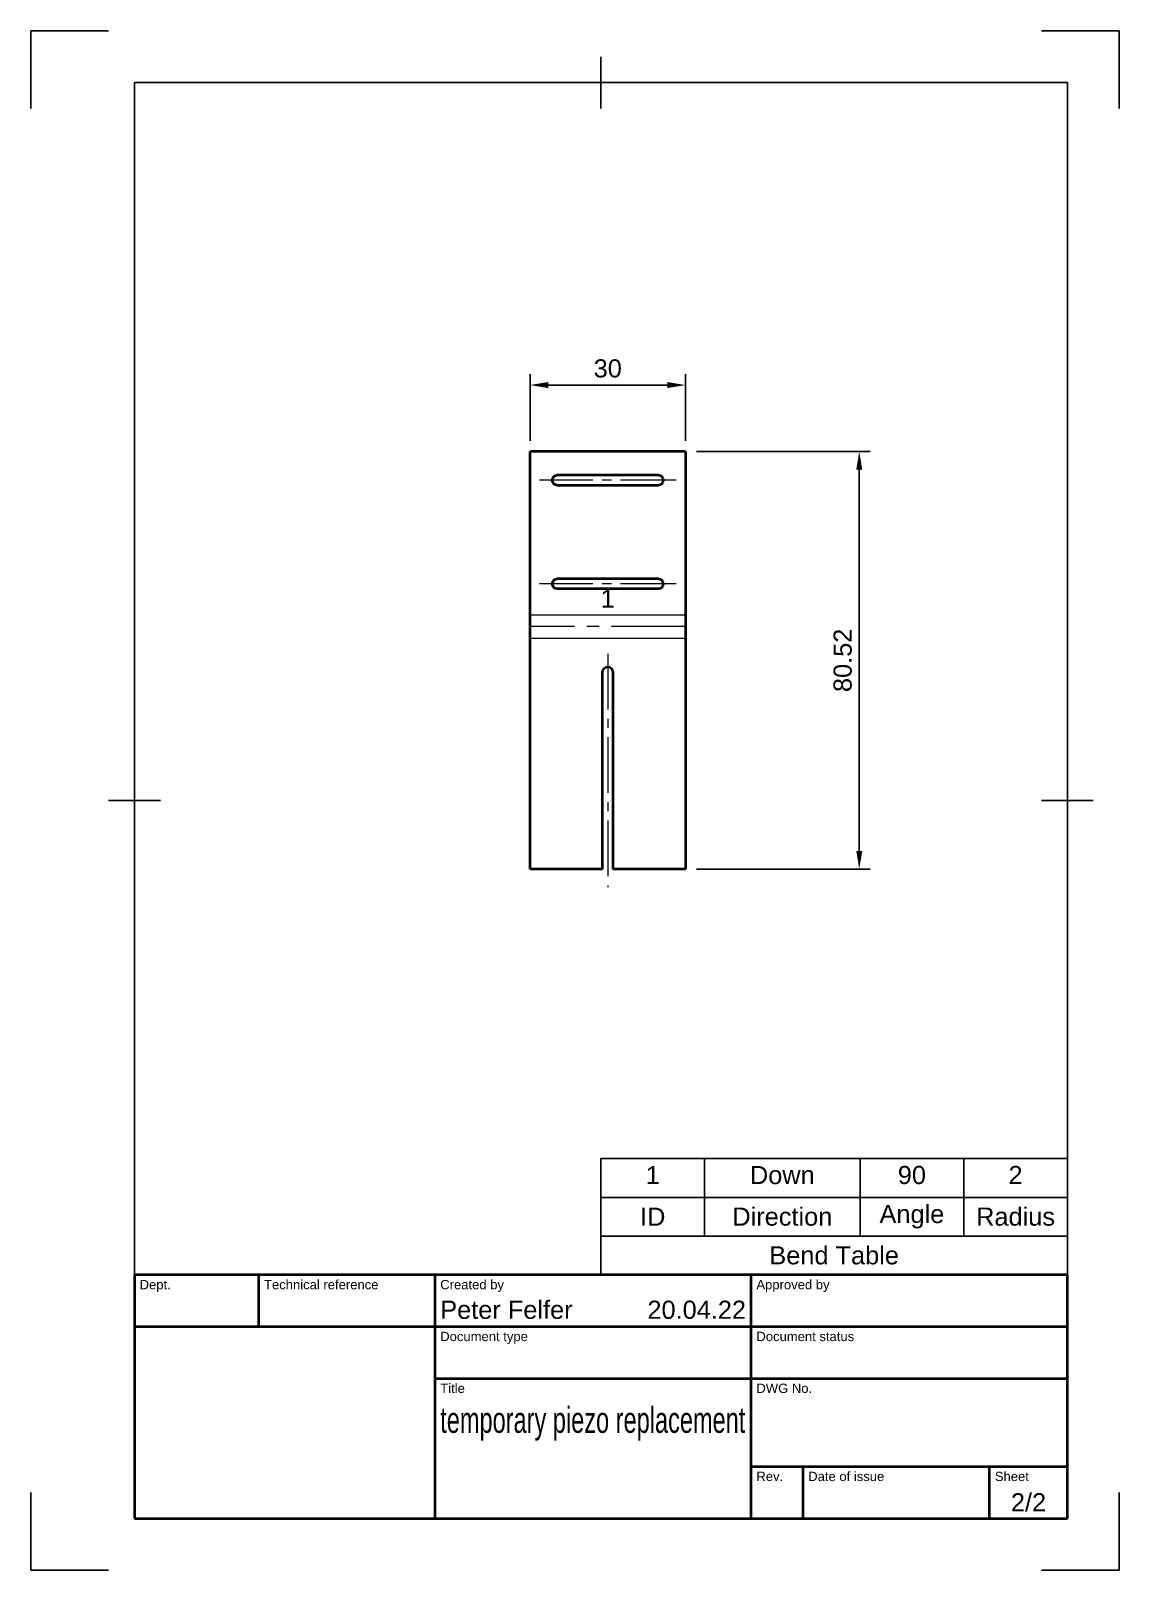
# Model space of a CAD drawing. Header units: millimetres. Extents: x 0 to 210, y 0 to 297.
import ezdxf
from ezdxf import colors
from ezdxf.entities.mleader import LeaderData, LeaderLine
from ezdxf.enums import TextEntityAlignment as Align
from ezdxf.math import Vec2, Vec3

# ---------------------------------------------------------------- set-up
doc = ezdxf.new("R2010")
doc.units = ezdxf.units.MM
doc.header["$LTSCALE"] = 0.75
doc.linetypes.add('CENTER2', pattern=[28.575, 19.05, -3.175, 3.175, -3.175])
for name, color, linetype, lineweight in [('Bend Center', 7, 'CENTER2', 18), ('Bend Tables', 7, 'Continuous', 18), ('BendIds', 7, 'Continuous', 18), ('Border', 7, 'Continuous', 25), ('FD_Dimensions', 7, 'Continuous', 18), ('Smart Centers', 7, 'CENTER2', 18), ('TitleBlock', 7, 'Continuous', 35), ('Visible', 7, 'Continuous', 35), ('Visible Narrow', 7, 'Continuous', 18)]:
    doc.layers.add(name, color=color, linetype=linetype, lineweight=lineweight)
doc.styles.add('FusionTitle', font='arial.ttf')
doc.styles.get("Standard").update_dxf_attribs({"font": 'arial.ttf'})
doc.dimstyles.new('Dim-ISO-25', dxfattribs={"dimtxt": 3.5, "dimasz": 3.5, "dimexe": 2.1, "dimexo": 2.1, "dimgap": 1.4, "dimtad": 1, "dimzin": 12, "dimdsep": 46, "dimtxsty": 'Standard', "dimcen": 0, "dimazin": 3, "dimtp": 0.1, "dimtm": 0.1, "dimtfac": 0.714286, "dimtmove": 0, "dimatfit": 3, "dimfxl": 1, "dimtzin": 12, "dimarcsym": 0})

# ---------------------------------------------------------------- blocks, each defined once
blk = doc.blocks.new('ISO_A4(P)_SHEET')
at = {"layer": 'Border'}
for p, q in [((110, 292), (110, 282)), ((200, 287), (20, 287)), ((20, 287), (20, 10)), ((200, 287), (200, 10)), ((15, 148.5), (25, 148.5)), ((205, 148.5), (195, 148.5)), ((20, 10), (200, 10))]:
    blk.add_line(p, q, dxfattribs=at)
at = {"layer": 'Defpoints'}
for p, q in [((15, 297), (0, 297)), ((0, 297), (0, 282)), ((210, 297), (195, 297)), ((210, 282), (210, 297)), ((0, 15), (0, 0)), ((210, 0), (210, 15)), ((0, 0), (15, 0)), ((195, 0), (210, 0))]:
    blk.add_line(p, q, dxfattribs=at)
blk = doc.blocks.new('ISO_TITLEBLOCK')
at = {"layer": 'TitleBlock'}
for p, q in [((0, 47), (-180, 47)), ((-180, 47), (-180, 0)), ((-156, 37), (-156, 47)), ((-122, 0), (-122, 47)), ((-61, 0), (-61, 47)), ((0, 0), (0, 47)), ((-180, 37), (0, 37)), ((-122, 27), (0, 27)), ((-61, 10), (0, 10)), ((-51, 0), (-51, 10)), ((-15, 0), (-15, 10)), ((-180, 0), (0, 0))]:
    blk.add_line(p, q, dxfattribs=at)
at = {"layer": 'TitleBlock', "style": 'FusionTitle'}
for s, p in [('Dept.', (-179, 46)), ('Technical reference', (-155, 46)), ('Created by', (-121, 46)), ('Approved by', (-60, 46)), ('Document type', (-121, 36)), ('Document status', (-60, 36)), ('Title', (-121, 26)), ('DWG No.', (-60, 26)), ('Rev.', (-60, 9)), ('Date of issue', (-50, 9)), ('Sheet', (-14, 9))]:
    blk.add_text(s, height=1.8, dxfattribs=at).set_placement(p, align=Align.TOP_LEFT)
for tag, height, p in [('DEPT', 3.5, (-179, 42)), ('TECHNICAL_REFERENCE', 3.5, (-155, 42)), ('CREATED_BY', 3.5, (-121, 42)), ('APPROVED_BY', 3.5, (-60, 42)), ('DOCUMENT_TYPE', 3.5, (-121, 32)), ('DOCUMENT_STATUS', 3.5, (-60, 32)), ('TITLE_1', 5, (-121, 21.5)), ('TITLE_2', 5, (-121, 14)), ('TITLE_3', 5, (-121, 6.5)), ('DATE_OF_ISSUE', 3.5, (-50, 5))]:
    blk.add_attdef(tag, text='', height=height, dxfattribs=at).set_placement(p, align=Align.TOP_LEFT)
for tag, p in [('CREATED_DATE', (-62, 42)), ('APPROVED_DATE', (-0.99, 42))]:
    blk.add_attdef(tag, text='', height=3.5, dxfattribs=at).set_placement(p, align=Align.TOP_RIGHT)
for tag, height, p in [('DRAWING_NUMBER', 5, (-30.5, 19.75)), ('REV', 3.5, (-56, 4.85)), ('SHEET', 3.5, (-7.5, 4.85))]:
    blk.add_attdef(tag, text='', height=height, dxfattribs=at).set_placement(p, align=Align.TOP_CENTER)
blk = doc.blocks.new('*T4')
at = {"layer": 'Bend Tables', "color": 0, "linetype": 'ByBlock', "lineweight": -2, "transparency": 16777216}
for p, q in [((0, 22.4), (90, 22.4)), ((0, 0), (0, 22.4)), ((20, 7.466667), (20, 22.4)), ((50, 7.466667), (50, 22.4)), ((70, 7.466667), (70, 22.4)), ((90, 0), (90, 22.4)), ((0, 14.933333), (90, 14.933333)), ((0, 7.466667), (90, 7.466667)), ((0, 0), (90, 0))]:
    blk.add_line(p, q, dxfattribs=at)
at = {"layer": 'Bend Tables', "color": 0, "transparency": 16777216, "char_height": 3.5}
for s, insert, width, attachment_point in [('1', (10, 21), 17.2, 2), ('Down', (35, 21), 27.2, 2), ('90', (60, 21), 17.2, 2), ('2', (80, 21), 17.2, 2), ('ID', (10, 11.2), 17.2, 5), ('Direction', (35, 11.2), 27.2, 5), ('Angle', (60, 11.2), 17.2, 5), ('Radius', (80, 11.2), 17.2, 5), ('Bend Table', (45, 3.733333), 87.2, 5)]:
    blk.add_mtext(s, dxfattribs=dict(at, insert=insert, width=width, attachment_point=attachment_point))
blk = doc.blocks.new('*U5')
at = {"layer": 'Smart Centers', "color": 0, "ltscale": 0.75, "transparency": 16777216}
blk.add_line((13.2, 0), (-13.2, 0), dxfattribs=at)
blk = doc.blocks.new('*U6')
at = {"layer": 'Smart Centers', "color": 0, "ltscale": 0.75, "transparency": 16777216}
blk.add_line((13.2, 0), (-13.2, 0), dxfattribs=at)
blk = doc.blocks.new('*U7')
at = {"layer": 'Smart Centers', "color": 0, "ltscale": 0.75, "transparency": 16777216}
blk.add_line((0, 22.5), (0, -22.5), dxfattribs=at)
blk = doc.blocks.new('*D10')
at = {"layer": 'Defpoints', "color": 0, "transparency": 16777216}
for p in [(126.322997, 215.804918), (126.322997, 135.281024), (159.843945, 135.281024)]:
    blk.add_point(p, dxfattribs=at)
at = {"layer": 'FD_Dimensions', "lineweight": -2, "transparency": 16777216}
for p, q in [((128.422997, 215.804918), (161.943945, 215.804918)), ((159.843945, 212.304918), (159.843945, 138.781024)), ((128.422997, 135.281024), (161.943945, 135.281024))]:
    blk.add_line(p, q, dxfattribs=at)
at = {"layer": 'FD_Dimensions', "transparency": 16777216}
for points in [[(159.260612, 212.304918), (160.427278, 212.304918), (159.843945, 215.804918)], [(159.260612, 138.781024), (160.427278, 138.781024), (159.843945, 135.281024)]]:
    blk.add_solid(points, dxfattribs=at)
at = {"layer": 'FD_Dimensions', "color": 0, "transparency": 16777216, "insert": (156.65694, 175.542971), "char_height": 3.5, "attachment_point": 5, "rotation": 90}
blk.add_mtext('80.52', dxfattribs=at)
blk = doc.blocks.new('*D11')
at = {"layer": 'Defpoints', "color": 0, "transparency": 16777216}
for p in [(126.322997, 228.648694), (96.322997, 215.804918), (126.322997, 215.804918)]:
    blk.add_point(p, dxfattribs=at)
at = {"layer": 'FD_Dimensions', "lineweight": -2, "transparency": 16777216}
for p, q in [((96.322997, 217.904918), (96.322997, 230.748694)), ((126.322997, 217.904918), (126.322997, 230.748694)), ((99.822997, 228.648694), (122.822997, 228.648694))]:
    blk.add_line(p, q, dxfattribs=at)
at = {"layer": 'FD_Dimensions', "transparency": 16777216}
for points in [[(99.822997, 229.232027), (99.822997, 228.06536), (96.322997, 228.648694)], [(122.822997, 229.232027), (122.822997, 228.06536), (126.322997, 228.648694)]]:
    blk.add_solid(points, dxfattribs=at)
at = {"layer": 'FD_Dimensions', "color": 0, "transparency": 16777216, "insert": (111.322997, 231.836893), "char_height": 3.5, "attachment_point": 5}
blk.add_mtext('30', dxfattribs=at)

msp = doc.modelspace()

# ---------------------------------------------------------------- linework, layer by layer
at = {"layer": 'Bend Center'}
msp.add_line((126.322997, 182.042971), (96.322997, 182.042971), dxfattribs=at)
at = {"layer": 'Visible'}
for p, q in [((126.322997, 215.804918), (96.322997, 215.804918)), ((96.322997, 135.281024), (96.322997, 215.804918)), ((126.322997, 215.804918), (126.322997, 135.281024)), ((101.622997, 211.304918), (121.022997, 211.304918)), ((121.022997, 209.304918), (101.622997, 209.304918)), ((101.622997, 191.304918), (121.022997, 191.304918)), ((121.022997, 189.304918), (101.622997, 189.304918)), ((110.322997, 135.281024), (110.322997, 173.281024)), ((112.322997, 173.281024), (112.322997, 135.281024)), ((110.322997, 135.281024), (96.322997, 135.281024)), ((126.322997, 135.281024), (112.322997, 135.281024))]:
    msp.add_line(p, q, dxfattribs=at)
at = {"layer": 'Visible', "extrusion": (0, 0, -1)}
for centre, start, end in [((-101.622997, 210.304918), 270, 90), ((-121.022997, 210.304918), 90, 270), ((-101.622997, 190.304918), 270, 90), ((-121.022997, 190.304918), 90, 270), ((-111.322997, 173.281024), 0, 180)]:
    msp.add_arc(centre, 1, start, end, dxfattribs=at)
at = {"layer": 'Visible Narrow'}
for p, q in [((96.322997, 184.304918), (126.322997, 184.304918)), ((126.322997, 179.781024), (96.322997, 179.781024))]:
    msp.add_line(p, q, dxfattribs=at)

# ---------------------------------------------------------------- block references
msp.add_blockref('*T4', (110, 57))
at = {"layer": 'Border'}
msp.add_blockref('ISO_A4(P)_SHEET', (0, 0), dxfattribs=at)
at = {"layer": 'Smart Centers', "ltscale": 0.75}
for name, p in [('*U5', (111.322997, 210.304918)), ('*U6', (111.322997, 190.304918)), ('*U7', (111.322997, 154.281024))]:
    msp.add_blockref(name, p, dxfattribs=at)
at = {"layer": 'TitleBlock'}
ref = msp.add_blockref('ISO_TITLEBLOCK', (200, 10), dxfattribs=at)
ref.add_attrib('CREATED_DATE', '20.04.22', dxfattribs={"height": 3.5, "style": 'FusionTitle'}).set_placement((138, 52), align=Align.TOP_RIGHT)
ref.add_attrib('SHEET', '2/2', dxfattribs={"height": 3.5, "style": 'FusionTitle'}).set_placement((192.5, 14.85), align=Align.TOP_CENTER)
ref.add_attrib('TITLE_1', 'temporary piezo replacement', dxfattribs={"height": 5, "style": 'FusionTitle', "width": 0.650756}).set_placement((79, 31.5), align=Align.TOP_LEFT)
ref.add_attrib('CREATED_BY', 'Peter Felfer', dxfattribs={"height": 3.5, "style": 'FusionTitle'}).set_placement((79, 52), align=Align.TOP_LEFT)

# ---------------------------------------------------------------- dimensions: what is measured, and where the dimension line sits
at = {"layer": 'FD_Dimensions'}
for base, p1, p2, angle, picture, middle in [((126.322997, 228.648694), (96.322997, 215.804918), (126.322997, 215.804918), 180, '*D11', (111.322997, 231.836893)), ((159.843945, 135.281024), (126.322997, 215.804918), (126.322997, 135.281024), 270, '*D10', (156.65694, 175.542971))]:
    dim = msp.add_linear_dim(base=base, p1=p1, p2=p2, angle=angle, dimstyle='Dim-ISO-25', override={"dimlfac": 1, "dimclrd": 256, "dimclre": 256}, dxfattribs=at)
    dim.commit()
    dim.dimension.update_dxf_attribs({"geometry": picture, "text_midpoint": middle})

# ---------------------------------------------------------------- leaders
at = {"layer": 'BendIds'}
ml = msp.add_multileader_mtext('Standard', dxfattribs=at)
ml.set_content('1', color=256)
ml.set_leader_properties()
ml.build(insert=Vec2(0, 0))
ml.multileader.update_dxf_attribs({"leader_type": 0, "text_attachment_direction": 1, "text_left_attachment_type": 5, "text_right_attachment_type": 5, "dogleg_length": 0, "arrow_head_size": 3.5})
ctx = ml.context
ctx.base_point, ctx.char_height, ctx.arrow_head_size, ctx.landing_gap_size, ctx.plane_origin = Vec3(111.322997, 185.704918), 3.5, 3.5, 0, Vec3(109.781412, 195.375093)
ctx.left_attachment, ctx.right_attachment, ctx.text_align_type = 5, 5, 1
notes = []
notes.append((ctx, [(0, (1, 1, 1), (111.322997, 185.704918), (1, 0), 0, [(0, [(111.322997, 182.042971)], 0, [])])]))
ctx.mtext.insert, ctx.mtext.alignment, ctx.mtext.flow_direction = Vec3(111.322997, 189.219242), 2, 5
for ctx, leaders in notes:
    for number, flags, end, landing, length, lines in leaders:
        leader = LeaderData()
        leader.index, (leader.has_last_leader_line, leader.has_dogleg_vector, leader.attachment_direction) = number, flags
        leader.last_leader_point, leader.dogleg_vector, leader.dogleg_length = Vec3(end), Vec3(landing), length
        for number, points, colour, breaks in lines:
            line = LeaderLine()
            line.index, line.vertices, line.color, line.breaks = number, Vec3.list(points), colors.encode_raw_color(colour), breaks
            leader.lines.append(line)
        ctx.leaders.append(leader)

doc.saveas('drawing.dxf')
